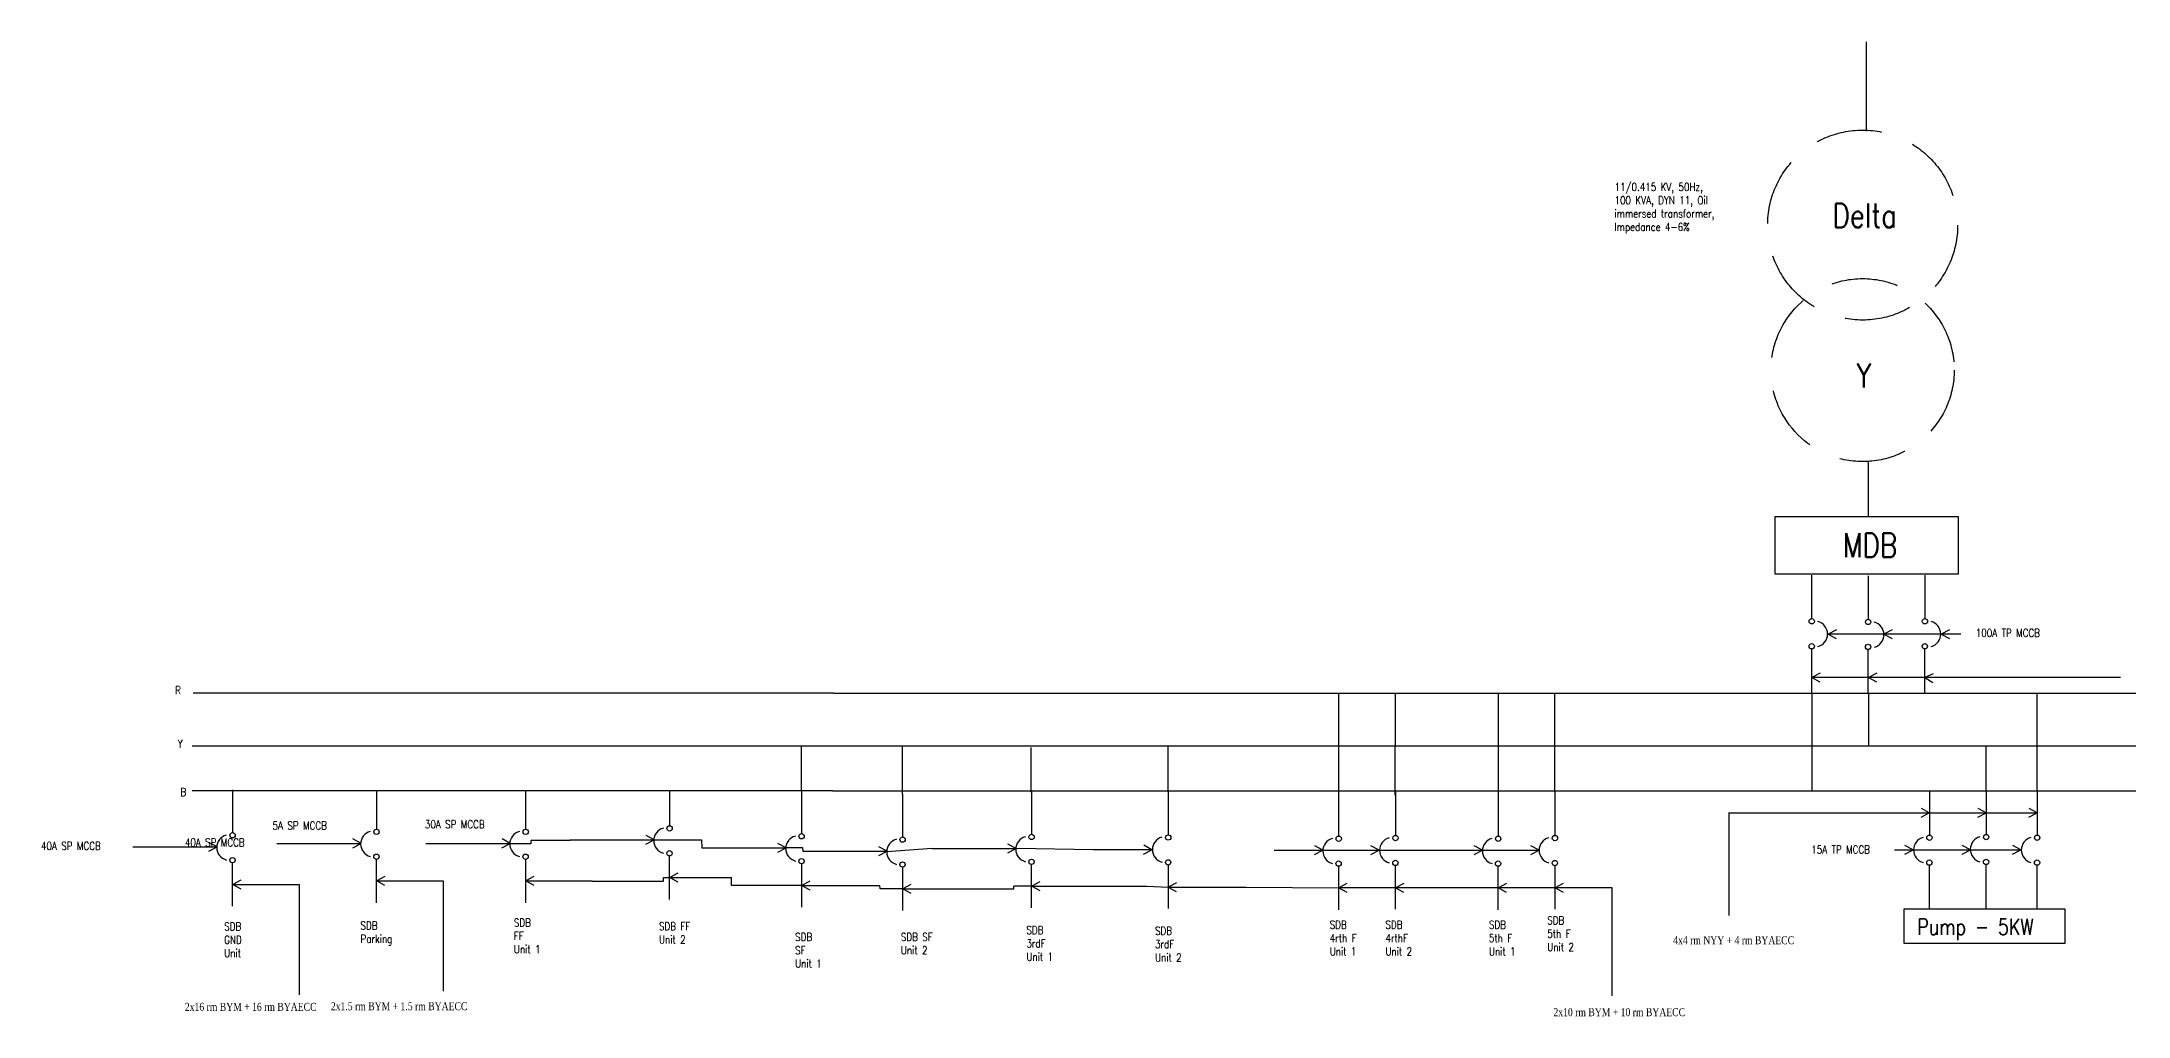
# Model space of a CAD drawing. Header units: inches. Extents: x 4849 to 14405, y -37970 to -930.
# Drawn here: x 6372 to 7155, y -37901 to -37536 of the extents above; entities that cross this region are included whole.
import ezdxf

# ---------------------------------------------------------------- set-up
doc = ezdxf.new("R2010")
doc.units = ezdxf.units.IN
doc.header["$LTSCALE"] = 10
doc.header["$MEASUREMENT"] = 0
doc.linetypes.add('HIDDEN', pattern=[0.375, 0.25, -0.125])
doc.layers.add('Diagram', color=134, linetype='Continuous', plot=False)
doc.styles.get("Standard").update_dxf_attribs({"font": 'simplex.shx', "width": 0.8, "height": 3})

msp = doc.modelspace()

# ---------------------------------------------------------------- linework, layer by layer
at = {"layer": 'Diagram', "ltscale": 10}
for p, q in [((7056.55, -37569.42), (7056.55, -37535.89)), ((7057.28, -37713.86), (7057.28, -37693.11)), ((7035.97, -37735.95), (7035.97, -37752.25)), ((7057.12, -37736.19), (7057.12, -37752.5)), ((7078.4, -37735.95), (7078.4, -37752.26)), ((7045.25, -37756.37), (7042.13, -37758)), ((7066.18, -37756.37), (7063.06, -37758)), ((7087.68, -37756.37), (7084.56, -37758.01)), ((7036.03, -37779.88), (7036.03, -37763.58)), ((7091.96, -37758), (7042.13, -37758)), ((7042.13, -37758), (7045.18, -37759.63)), ((7057.18, -37780.13), (7057.18, -37763.82)), ((7070.01, -37758), (7063.06, -37758)), ((7063.06, -37758), (7066.11, -37759.63)), ((7078.46, -37779.89), (7078.46, -37763.58)), ((7091.51, -37758.01), (7084.56, -37758.01)), ((7084.56, -37758.01), (7087.61, -37759.64)), ((7039.12, -37772.69), (7036.09, -37774.32)), ((7060.38, -37772.68), (7057.31, -37774.33)), ((7081.53, -37772.93), (7078.46, -37774.33)), ((6858.65, -37780.17), (6858.65, -37833.74)), ((6879.95, -37800.08), (6879.95, -37780.18)), ((6918.44, -37780.18), (6918.44, -37833.77)), ((6939.65, -37816.85), (6939.65, -37780.05)), ((7036.05, -37780.1), (7036.05, -37816.82)), ((7151.75, -37774.33), (7036.09, -37774.32)), ((7036.09, -37774.32), (7039.05, -37775.96)), ((7057.26, -37780.17), (7057.26, -37800.15)), ((7057.31, -37774.33), (7060.31, -37775.95)), ((7078.46, -37774.33), (7081.46, -37776.19)), ((7120.58, -37816.78), (7120.58, -37780.19)), ((6657.28, -37816.81), (6657.28, -37800.08)), ((6695.13, -37818.04), (6695.13, -37800.08)), ((6743.34, -37817.27), (6743.34, -37800.54)), ((6794.75, -37817.12), (6794.75, -37800.1)), ((6879.91, -37818.42), (6879.91, -37800.06)), ((7101.37, -37816.82), (7101.37, -37800.08)), ((6443.96, -37816.42), (6443.96, -37832.72)), ((6497.92, -37816.81), (6497.92, -37831.44)), ((6553.82, -37816.81), (6553.82, -37831.44)), ((6607.79, -37816.81), (6607.79, -37830.15)), ((6657.28, -37816.8), (6657.28, -37833.11)), ((6695.13, -37818.04), (6695.13, -37834.35)), ((6743.52, -37816.79), (6743.52, -37833.1)), ((6794.76, -37816.98), (6794.76, -37833.29)), ((6879.93, -37817.19), (6879.93, -37833.5)), ((6939.73, -37817.22), (6939.73, -37833.53)), ((6939.74, -37817.25), (6939.74, -37816.81)), ((7080.11, -37817.07), (7080.11, -37833.37)), ((7101.39, -37816.82), (7101.39, -37833.13)), ((7120.5, -37817.08), (7120.5, -37833.39)), ((7004.82, -37825.07), (7120.48, -37825.08)), ((7004.96, -37825.02), (7004.96, -37863.55)), ((7077.05, -37826.7), (7080.09, -37825.07)), ((7080.09, -37825.07), (7077.13, -37823.43)), ((7098.34, -37826.72), (7101.41, -37825.08)), ((7101.41, -37825.08), (7098.41, -37823.46)), ((7117.45, -37826.71), (7120.48, -37825.08)), ((7120.48, -37825.08), (7117.52, -37823.45)), ((6492.18, -37836.49), (6489.13, -37834.86)), ((6548.08, -37836.49), (6545.03, -37834.86)), ((6570.59, -37835.37), (6555.77, -37835.37)), ((6555.77, -37835.37), (6555.77, -37836.5)), ((6570.45, -37835.2), (6602.04, -37835.2)), ((6598.92, -37836.83), (6602.04, -37835.2)), ((6602.04, -37835.2), (6599, -37833.57)), ((6602.04, -37835.2), (6619.81, -37835.2)), ((6619.81, -37835.2), (6619.94, -37838.16)), ((6406.62, -37837.78), (6438.21, -37837.78)), ((6435.09, -37839.41), (6438.21, -37837.78)), ((6438.21, -37837.78), (6435.17, -37836.14)), ((6460.58, -37836.49), (6492.18, -37836.49)), ((6489.06, -37838.12), (6492.18, -37836.49)), ((6498.01, -37858.8), (6498.01, -37842.49)), ((6516.48, -37836.49), (6548.08, -37836.49)), ((6544.96, -37838.12), (6548.08, -37836.49)), ((6548.05, -37836.5), (6555.77, -37836.5)), ((6553.91, -37858.8), (6553.91, -37842.49)), ((6607.87, -37857.51), (6607.87, -37841.2)), ((6619.94, -37838.16), (6651.53, -37838.16)), ((6648.41, -37839.79), (6651.53, -37838.16)), ((6651.53, -37838.16), (6648.48, -37836.53)), ((6651.4, -37838.09), (6657.67, -37838.09)), ((6657.67, -37838.09), (6657.79, -37839.4)), ((6657.79, -37839.4), (6689.39, -37839.4)), ((6686.27, -37841.03), (6689.39, -37839.4)), ((6689.39, -37839.4), (6686.34, -37837.77)), ((6706.25, -37838.45), (6689.24, -37839.68)), ((6706.25, -37838.45), (6737.84, -37838.45)), ((6734.63, -37840.05), (6737.75, -37838.42)), ((6737.75, -37838.42), (6734.7, -37836.78)), ((6766.82, -37838.87), (6737.84, -37838.45)), ((6788.92, -37838.87), (6766.82, -37838.87)), ((6785.54, -37840.5), (6788.66, -37838.87)), ((6788.66, -37838.87), (6785.61, -37837.23)), ((6834.53, -37839.05), (6933.83, -37839.05)), ((6845.8, -37839.05), (6852.75, -37839.05)), ((6849.63, -37840.69), (6852.75, -37839.05)), ((6852.75, -37839.05), (6849.7, -37837.42)), ((6866.89, -37839.07), (6873.83, -37839.07)), ((6870.71, -37840.7), (6873.83, -37839.07)), ((6873.83, -37839.07), (6870.78, -37837.44)), ((6905.62, -37839.06), (6912.56, -37839.06)), ((6909.44, -37840.69), (6912.56, -37839.06)), ((6912.56, -37839.06), (6909.51, -37837.43)), ((6926.86, -37839.05), (6933.81, -37839.05)), ((6930.69, -37840.68), (6933.81, -37839.05)), ((6933.81, -37839.05), (6930.76, -37837.42)), ((7067.06, -37838.95), (7114.58, -37838.95)), ((7070.89, -37840.58), (7074.01, -37838.95)), ((7074.01, -37838.95), (7070.96, -37837.31)), ((7088.56, -37838.95), (7095.51, -37838.95)), ((7092.39, -37840.58), (7095.51, -37838.95)), ((7095.51, -37838.95), (7092.46, -37837.32)), ((7107.46, -37838.96), (7114.4, -37838.96)), ((7111.28, -37840.59), (7114.4, -37838.96)), ((7114.4, -37838.96), (7111.36, -37837.33)), ((6444.04, -37860.09), (6444.04, -37843.78)), ((6447.13, -37850.25), (6444.1, -37851.88)), ((6498.01, -37850.61), (6522.95, -37850.61)), ((6501.09, -37848.97), (6498.06, -37850.6)), ((6498.06, -37850.6), (6501.02, -37852.23)), ((6522.95, -37850.61), (6522.95, -37891.97)), ((6553.91, -37850.61), (6578.85, -37850.61)), ((6556.99, -37848.97), (6553.96, -37850.6)), ((6553.96, -37850.6), (6556.92, -37852.23)), ((6578.81, -37850.63), (6605.54, -37850.63)), ((6605.54, -37850.63), (6605.54, -37849.29)), ((6605.54, -37849.29), (6607.95, -37849.29)), ((6607.88, -37849.32), (6631.1, -37849.32)), ((6610.96, -37847.68), (6607.92, -37849.31)), ((6607.92, -37849.31), (6610.88, -37850.94)), ((6631.1, -37849.41), (6631.1, -37849.32)), ((6631.1, -37852.24), (6631.1, -37849.41)), ((6657.36, -37860.47), (6657.36, -37844.17)), ((6660.45, -37850.64), (6657.41, -37852.27)), ((6695.22, -37861.71), (6695.22, -37845.4)), ((6743.58, -37860.73), (6743.58, -37844.42)), ((6746.66, -37850.89), (6743.63, -37852.52)), ((6797.88, -37851.32), (6794.81, -37852.97)), ((6794.82, -37860.92), (6794.82, -37844.61)), ((6858.71, -37861.37), (6858.71, -37845.06)), ((6879.99, -37861.12), (6879.99, -37844.82)), ((6918.5, -37861.4), (6918.5, -37845.09)), ((6939.78, -37861.15), (6939.78, -37844.85)), ((7080.17, -37861), (7080.17, -37844.69)), ((7101.45, -37860.76), (7101.45, -37844.45)), ((7120.56, -37861.02), (7120.56, -37844.71)), ((6444.05, -37851.89), (6468.99, -37851.89)), ((6444.1, -37851.88), (6447.06, -37853.52)), ((6468.99, -37851.89), (6468.99, -37893.26)), ((6657.22, -37852.24), (6631.1, -37852.24)), ((6657.37, -37852.28), (6682.3, -37852.28)), ((6657.41, -37852.27), (6660.37, -37853.91)), ((6682.3, -37852.28), (6686.69, -37852.28)), ((6686.76, -37853.51), (6686.69, -37852.28)), ((6695.22, -37853.56), (6686.76, -37853.51)), ((6695.22, -37853.52), (6720.16, -37853.52)), ((6698.3, -37851.88), (6695.27, -37853.51)), ((6695.27, -37853.51), (6698.23, -37855.14)), ((6720.16, -37853.52), (6736.85, -37853.51)), ((6736.85, -37853.51), (6736.86, -37852.53)), ((6743.58, -37852.53), (6736.86, -37852.53)), ((6743.58, -37852.53), (6768.52, -37852.53)), ((6743.63, -37852.52), (6746.59, -37854.16)), ((6768.52, -37852.53), (6786.71, -37852.53)), ((6786.71, -37852.53), (6794.81, -37852.97)), ((6794.81, -37852.96), (6823.92, -37852.96)), ((6794.81, -37852.97), (6797.81, -37854.58)), ((6823.92, -37852.96), (6858.76, -37853.16)), ((6914.77, -37853.16), (6858.71, -37853.15)), ((6861.79, -37851.54), (6858.76, -37853.16)), ((6961.25, -37853.18), (6858.76, -37853.16)), ((6858.76, -37853.16), (6861.72, -37854.8)), ((6883.05, -37851.52), (6879.98, -37853.17)), ((6879.98, -37853.17), (6882.98, -37854.79)), ((6921.58, -37851.57), (6918.55, -37853.19)), ((6918.55, -37853.19), (6921.51, -37854.83)), ((6942.85, -37851.55), (6939.78, -37853.2)), ((6939.78, -37853.2), (6942.78, -37854.82)), ((6961.13, -37853.18), (6961.13, -37893.64))]:
    msp.add_line(p, q, dxfattribs=at)
at = {"layer": 'Diagram', "color": 1, "ltscale": 10}
for q in [(6429.27, -37780.17), (7543.43, -37780.17)]:
    msp.add_line((6669.27, -37780.17), q, dxfattribs=at)
at = {"layer": 'Diagram', "color": 2, "ltscale": 10}
for p, q in [((6668.87, -37800.08), (6428.87, -37800.08)), ((7543.43, -37800.08), (6668.87, -37800.08))]:
    msp.add_line(p, q, dxfattribs=at)
at = {"layer": 'Diagram', "color": 5, "ltscale": 10}
for q in [(6428.89, -37816.81), (7543.43, -37816.81)]:
    msp.add_line((6668.89, -37816.81), q, dxfattribs=at)
at = {"layer": 'Diagram', "ltscale": 10}
for points in [[(7022.26, -37713.87), (7090.95, -37713.87), (7090.95, -37735.6), (7022.26, -37735.6)], [(7070.64, -37860.99), (7130.84, -37860.99), (7130.84, -37874.02), (7070.64, -37874.02)]]:
    msp.add_lwpolyline(points, close=True, dxfattribs=at)
at = {"layer": 'Diagram', "linetype": 'HIDDEN', "ltscale": 10}
for centre, radius in [((7055.1, -37604.65), 35.61), ((7055.1, -37659.03), 34.31)]:
    msp.add_circle(centre, radius, dxfattribs=at)
at = {"layer": 'Diagram', "ltscale": 10}
for centre in [(7036.03, -37753.23), (7057.18, -37753.48), (7078.46, -37753.23), (7036, -37762.58), (7057.14, -37762.82), (7078.42, -37762.58), (6444.02, -37833.46), (6497.98, -37832.17), (6553.89, -37832.17), (6607.85, -37830.88), (6657.34, -37833.84), (6695.2, -37835.08), (6743.56, -37834.1), (6794.79, -37834.29), (6858.68, -37834.74), (6879.97, -37834.49), (6918.48, -37834.77), (6939.76, -37834.52), (7080.14, -37834.37), (7101.42, -37834.13), (7120.54, -37834.39), (6443.98, -37842.8), (6497.95, -37841.52), (6553.85, -37841.52), (6607.81, -37840.23), (6657.3, -37843.19), (6695.16, -37844.43), (6743.52, -37843.44), (6794.76, -37843.64), (6858.65, -37844.08), (6879.93, -37843.84), (6918.44, -37844.11), (6939.72, -37843.87), (7080.11, -37843.72), (7101.39, -37843.48), (7120.5, -37843.73)]:
    msp.add_circle(centre, 1, dxfattribs=at)
for centre, start, end in [((7037.1, -37757.99), 284.9365, 75.37207), ((7058.24, -37758.23), 284.9365, 75.37207), ((7079.52, -37757.99), 284.9365, 75.37207), ((6442.92, -37838.05), 104.9365, 255.37207), ((6496.88, -37836.76), 104.9365, 255.37207), ((6552.79, -37836.76), 104.9365, 255.37207), ((6606.75, -37835.47), 104.9365, 255.37207), ((6656.24, -37838.43), 104.9365, 255.37207), ((6694.1, -37839.67), 104.9365, 255.37207), ((6742.46, -37838.69), 104.9365, 255.37207), ((6793.69, -37838.88), 104.9365, 255.37207), ((6857.58, -37839.33), 104.9365, 255.37207), ((6878.87, -37839.08), 104.9365, 255.37207), ((6917.38, -37839.36), 104.9365, 255.37207), ((6938.66, -37839.11), 104.9365, 255.37207), ((7079.04, -37838.96), 104.9365, 255.37207), ((7100.32, -37838.72), 104.9365, 255.37207), ((7119.44, -37838.98), 104.9365, 255.37207)]:
    msp.add_arc(centre, 4.85, start, end, dxfattribs=at)

# ---------------------------------------------------------------- texts
at = {"layer": 'Diagram', "ltscale": 10, "attachment_point": 1}
for s, insert, char_height, width in [('11/0.415 KV, 50Hz, 100 KVA, DYN 11, Oil immersed transformer, Impedance 4-6%', (6962.09, -37588.86), 3, 43.5309), ('Delta', (7043.86, -37596.58), 9, 27.5013), ('Y', (7052.82, -37656.6), 9, 27.5013), ('MDB', (7047.72, -37720.23), 9, 27.5013), ('R', (6422.51, -37777.58), 3, 12.4447), ('Y', (6423.49, -37797.66), 3, 12.4447), ('B', (6424.46, -37815.75), 3, 12.4447), ('SDB GND Unit', (6440.87, -37866.14), 3, 6.7472), ('SDB Parking', (6491.97, -37865.81), 3, 2.665), ('SDB FF\\PUnit 1', (6549.47, -37864.73), 3, 10.6456), ('SDB FF\\PUnit 2', (6603.87, -37866.08), 3, 12.4447), ('SDB 4rth F\\PUnit 1', (6855.32, -37865.53), 3, 11.9377), ('SDB 4rthF\\PUnit 2', (6876.21, -37865.53), 3, 11.9377), ('SDB 5th F\\PUnit 1', (6915, -37865.53), 3, 11.9377), ('SDB 5th F\\PUnit 2', (6936.88, -37863.87), 3, 11.9377), ('Pump - 5KW', (7075.59, -37864.79), 6, 56.1525), ('SDB SF\\PUnit 1', (6654.92, -37870.1), 3, 10.6456), ('SDB SF\\PUnit 2', (6694.54, -37870.1), 3, 11.9377), ('SDB 3rdF\\PUnit 1', (6741.6, -37867.51), 3, 11.9377), ('SDB 3rdF\\PUnit 2', (6789.83, -37867.8), 3, 11.9377)]:
    msp.add_mtext(s, dxfattribs=dict(at, insert=insert, char_height=char_height, width=width))
at = {"layer": 'Diagram', "color": 1, "ltscale": 10, "char_height": 3, "attachment_point": 1}
for s, insert, width in [('100A TP MCCB', (7097.51, -37756.07), 26.5043), ('30A SP MCCB', (6516.1, -37827.83), 26.5043), ('40A SP MCCB', (6426.12, -37834.66), 26.5043), ('5A SP MCCB', (6459, -37828.32), 26.5043), ('40A SP MCCB', (6372.16, -37835.94), 26.5043), ('15A TP MCCB', (7035.83, -37837.32), 26.5043), ('{\\fTimes New Roman|b0|i0|c0|p18;4x4 rm NYY + 4 rm BYAECC}', (6984.08, -37871.31), 55.9028), ('{\\fTimes New Roman|b0|i0|c0|p18;2x16 rm BYM + 16 rm BYAECC}', (6426.12, -37896.3), 55.9028), ('{\\fTimes New Roman|b0|i0|c0|p18;2x1.5 rm BYM + 1.5 rm BYAECC}', (6480.86, -37896.06), 55.9028), ('{\\fTimes New Roman|b0|i0|c0|p18;2x10 rm BYM + 10 rm BYAECC}', (6939.18, -37898.3), 55.9028)]:
    msp.add_mtext(s, dxfattribs=dict(at, insert=insert, width=width))

doc.saveas('drawing.dxf')
